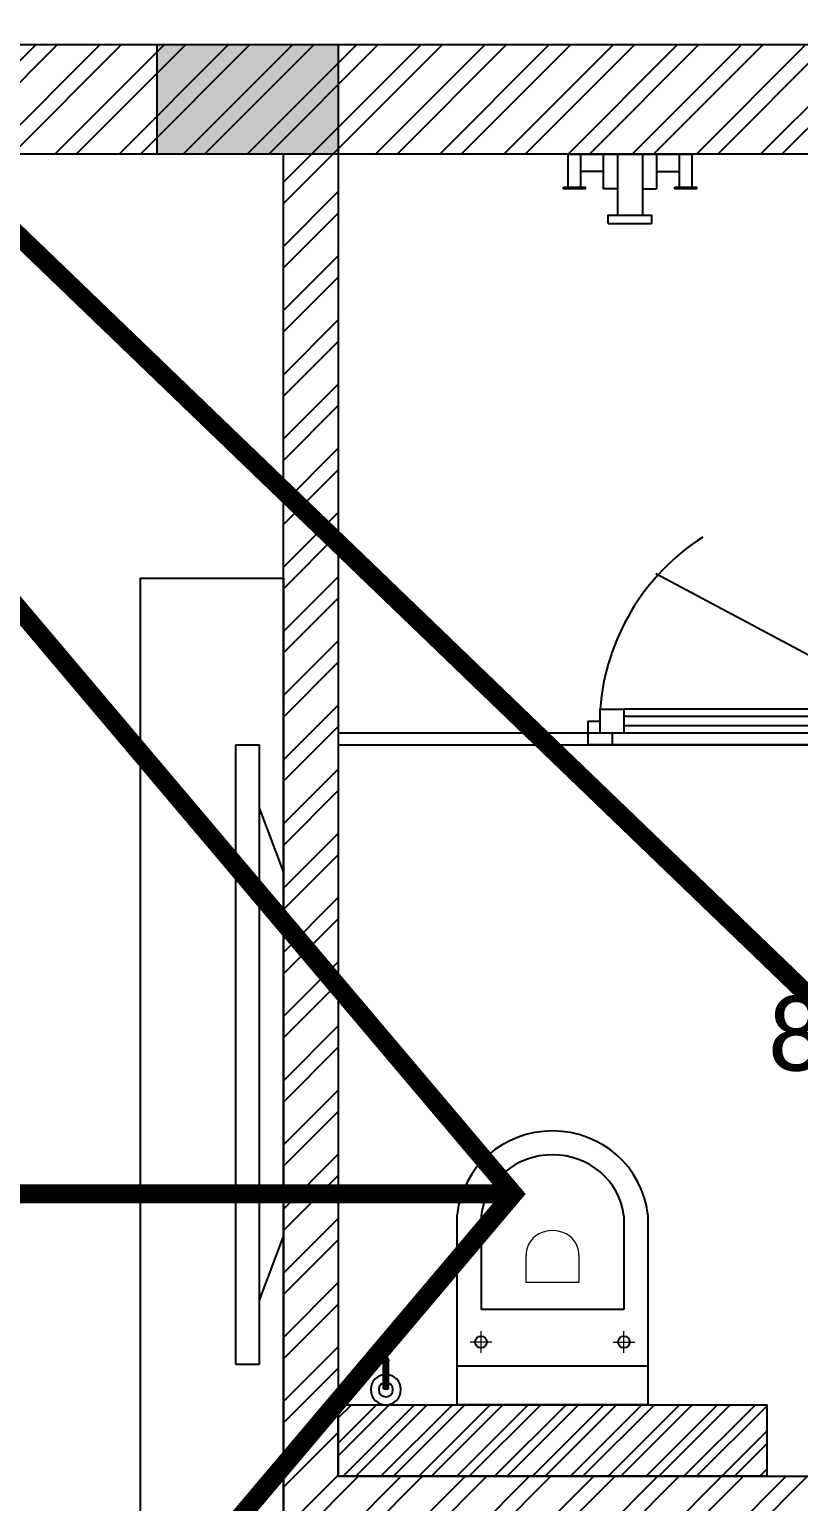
# Model space of a CAD drawing. Header units: millimetres. Extents: x -176651 to 424033, y -469666 to 486614.
# Drawn here: x 167409 to 169024, y 93917 to 97007 of the extents above; entities that cross this region are included whole.
import ezdxf
from ezdxf import colors
from ezdxf.entities.mleader import LeaderData, LeaderLine
from ezdxf.math import Vec2, Vec3

# ---------------------------------------------------------------- set-up
doc = ezdxf.new("R2010")
doc.units = ezdxf.units.MM
doc.linetypes.add('1625_East Villa$0$HIDDEN', pattern=[0])
doc.linetypes.add('1625E_Roof Plan$0$DASHED', pattern=[0.75, 0.5, -0.25])
for name, color, linetype in [('1625_East Villa$0$ad-Furniture', 8, 'Continuous'), ('1625_East Villa$0$ad-Glass Sectionline', 8, 'Continuous'), ('1625_East Villa$0$ad-Ledge wall', 8, 'Continuous'), ('1625_East Villa$0$ad-Text main', 8, 'Continuous'), ('1625_East Villa$0$ad-Toilet fixtures', 8, 'Continuous'), ('1625_East Villa$0$ad-Wall', 8, 'Continuous'), ('1625_East Villa$0$ad-Wall hatch', 8, 'Continuous'), ('1625E_Columns$0$ad-Column', 8, 'Continuous'), ('1625E_Columns$0$ad-Column Hatch', 8, 'Continuous'), ('1625E_Roof Plan$0$ad-Primary Roof', 8, 'Continuous'), ('1625E_Roof Plan$0$ad-Secondary Roof', 8, 'Continuous'), ('ad-Plinth', 8, 'Continuous'), ('Site Levels$0$ad-Lvl-Entance road', 4, 'Continuous')]:
    doc.layers.add(name, color=color, linetype=linetype)
doc.styles.add('1625_East Villa$0$Standard', font='calibril.ttf')
doc.styles.add('Site Levels$0$Standard', font='arial.ttf')

# ---------------------------------------------------------------- blocks, each defined once
blk = doc.blocks.new('A$C92fa9908')
at = {"layer": 'ad-Plinth', "ltscale": 5}
blk.add_lwpolyline([(0, 13620), (12120, 13620), (12120, 0), (0, 0), (0, 4745), (2830, 4745), (2830, 8645), (0, 8645)], close=True, dxfattribs=at)
blk = doc.blocks.new('zw$C194')
at = {"layer": 'ad-Plinth', "ltscale": 5}
blk.add_blockref('A$C92fa9908', (-28341.2, -345403.9), dxfattribs=at)
blk = doc.blocks.new('1625_East Villa$0$3BHK+_A$0$ad_Shower')
for p, q in [((0, 130, 0), (-69.5, 130, 0)), ((0, -130), (0, 130)), ((0, 103.8, 0), (-69.5, 103.8, 0)), ((-36.4, 55.7, 0), (-36.4, 103.8, 0)), ((-145.8, -45.6), (-145.8, 45.6)), ((0, 55.7, 0), (-72.9, 55.7, 0)), ((-72.9, 26.2, 0), (-72.9, 55.7, 0)), ((0, 26.2, 0), (-128.2, 26.2, 0)), ((0, -26.2, 0), (-128.2, -26.2, 0)), ((-72.9, -26.2, 0), (-72.9, -56.1, 0)), ((0, -56.1, 0), (-72.9, -56.1, 0)), ((-36.4, -56.1, 0), (-36.4, -103.8, 0)), ((0, -103.8, 0), (-69.5, -103.8, 0)), ((0, -130, 0), (-69.5, -130, 0))]:
    blk.add_line(p, q)
blk.add_lwpolyline([(-69.5, 94.1), (-69.5, 139.7), (-72.9, 139.7), (-72.9, 94.1)], close=True)
at = {"elevation": 0}
blk.add_lwpolyline([(-145.8, -45.6), (-128.2, -45.6), (-128.2, 45.6), (-145.8, 45.6)], dxfattribs=at)
blk.add_lwpolyline([(-69.5, -139.7), (-69.5, -94.1), (-72.9, -94.1), (-72.9, -139.7)], close=True, dxfattribs=at)
blk = doc.blocks.new('1625_East Villa$0$6 U T S R N_Typical Floor Plan$0$3BHK+_A$0$ad_Commode')
for p, q in [((399.7, 200), (0, 200)), ((0, 200), (0, -200)), ((81.7, -200), (81.7, 200)), ((396.5, 150), (199.8, 150)), ((199.8, 150), (199.8, -150)), ((396.5, -150), (199.8, -150)), ((0, -200), (399.7, -200))]:
    blk.add_line(p, q)
at = {"lineweight": 9}
for p, q in [((131.7, 127.4), (131.7, 172.6)), ((109.1, 150), (154.3, 150)), ((313.4, 55.1), (256.4, 55.1)), ((256.4, 55.1), (256.4, -55.1)), ((256.4, -55.1), (313.4, -55.1)), ((109.1, -150), (154.3, -150)), ((131.7, -127.4), (131.7, -172.6))]:
    blk.add_line(p, q, dxfattribs=at)
at = {"extrusion": (0, 0, -1)}
for centre, major_axis, ratio, start_param, end_param in [((379.8, 0), (0, 201), 0.969555, 0.102023, 3.039569), ((131.7, 150), (-8.69, 8.69), 1, 0.785398, 7.068583), ((379.9, 0), (0, 151), 0.959538, 0.1147, 3.026893), ((131.7, -150), (-8.69, -8.69), 1, 2.356194490171165, 8.639379797350752)]:
    blk.add_ellipse(centre, major_axis=major_axis, ratio=ratio, start_param=start_param, end_param=end_param, dxfattribs=at)
at = {"lineweight": 9, "extrusion": (0, 0, -1)}
blk.add_ellipse((316.7, 0), major_axis=(0, 55.2), ratio=0.889512, start_param=-0.06636, end_param=3.207953, dxfattribs=at)
blk = doc.blocks.new('1625_East Villa$0$Typical floor plan$0$239E All Floor Plans$0$ad_Faucet')
at = {"ltscale": 25}
h = blk.add_hatch(dxfattribs=at)
h.set_pattern_fill('ANSI31', color=256, style=0)
h.set_pattern_definition([(45, (608.51888, -980.84871), (-0.088388348, 0.088388348), [])])
h.paths.add_polyline_path([(1.79, 0.23, -0.101839), (1.84, 0, -0.082633), (1.8, -0.19), (2.48, -0.19, 0.038606), (2.49, 0, 0.047181), (2.47, 0.23)])
h.paths.add_polyline_path([(1.31, -0.19), (1.8, -0.19, 0.082633), (1.84, 0, 0.101839), (1.79, 0.23), (1.31, 0.23)])
h.paths.add_polyline_path([(2.47, 0.23, -0.047181), (2.49, 0, -0.038606), (2.48, -0.19), (3.3, -0.19, -0.414214), (3.59, -0.48), (3.59, -0.64), (3.59, -1.18, -0.836396), (3.92, -1.24), (3.92, -0.64), (3.92, -0.05, 0.414214), (3.63, 0.23)])
for p, q in [((1.31, -0.19), (1.31, 0.23)), ((1.31, 0.23), (3.63, 0.23)), ((1.31, -0.19), (3.3, -0.19)), ((3.59, -0.48), (3.59, -0.64)), ((3.59, -0.64), (3.59, -1.27)), ((3.92, -0.05), (3.92, -0.64)), ((3.92, -0.64), (3.92, -1.27))]:
    blk.add_line(p, q)
for centre, radius in [((1.25, 0), 1.25), ((1.25, 0), 0.591), ((3.75, -1.24), 0.173)]:
    blk.add_circle(centre, radius)
for centre in [(3.63, -0.05), (3.3, -0.48)]:
    blk.add_arc(centre, 0.288, 0, 90)
blk = doc.blocks.new('1625_East Villa$0$$ZCDB_AUDIT_GENERATED_C85C')
at = {"color": 8}
for points in [[(675, 75), (141.8, 359.5)], [(625, 75), (75, 75)], [(50, 25), (50, 0), (0, 0), (0, 50), (25, 50)], [(675, 50), (700, 50), (700, 0), (650, 0), (650, 25)], [(700, 0), (0, 0)], [(625, 25), (75, 25)]]:
    blk.add_lwpolyline(points, dxfattribs=at)
for points in [[(75, 25), (25, 25), (25, 75), (75, 75)], [(675, 25), (625, 25), (625, 75), (675, 75)]]:
    blk.add_lwpolyline(points, close=True, dxfattribs=at)
at = {"color": 140}
for points in [[(625, 60), (75, 60)], [(625, 40), (75, 40)]]:
    blk.add_lwpolyline(points, dxfattribs=at)
at = {"color": 8, "linetype": '1625_East Villa$0$HIDDEN'}
blk.add_arc((497.1, 38.3), 473.6, 122.8151, 175.5591, dxfattribs=at)
blk = doc.blocks.new('*U178')
at = {"xscale": -1}
blk.add_blockref('1625_East Villa$0$$ZCDB_AUDIT_GENERATED_C85C', (700, 0), dxfattribs=at)
blk = doc.blocks.new('1625_East Villa$0$A$Cc8134665')
at = {"layer": '1625_East Villa$0$ad-Furniture', "ltscale": 0.125}
for p, q in [((0, -999.5), (0, 1000.5)), ((50, 650.5), (50, -649.5)), ((100, 650.5), (50, 650.5)), ((100, 650.5), (100, -649.5)), ((50, 515.6), (0, 382)), ((0, 382), (0, -382)), ((50, -515.6), (0, -382)), ((100, -649.5), (50, -649.5))]:
    blk.add_line(p, q, dxfattribs=at)
blk.add_lwpolyline([(0, 1000.5), (300, 1000.5), (300, -999.5), (0, -999.5)], dxfattribs=at)
blk = doc.blocks.new('1625_East Villa$0$zw$D46D')
at = {"layer": '1625_East Villa$0$ad-Glass Sectionline'}
blk.add_lwpolyline([(4560, 12150), (7010, 12150), (7010, 12175), (4560, 12175)], close=True, dxfattribs=at)
at = {"xscale": -1}
blk.add_blockref('*U178', (5785, 12150), dxfattribs=at)
at = {"layer": '1625_East Villa$0$ad-Furniture', "rotation": 180}
blk.add_blockref('1625_East Villa$0$A$Cc8134665', (4445, 11500.5), dxfattribs=at)
at = {"layer": '1625_East Villa$0$ad-Toilet fixtures', "xscale": -1, "rotation": 270}
for name, p in [('1625_East Villa$0$3BHK+_A$0$ad_Shower', (5172.5, 13390)), ('1625_East Villa$0$6 U T S R N_Typical Floor Plan$0$3BHK+_A$0$ad_Commode', (5010, 10765))]:
    blk.add_blockref(name, p, dxfattribs=at)
at = {"layer": '1625_East Villa$0$ad-Toilet fixtures', "xscale": -25.39999999990691, "yscale": 25.39999999990691, "zscale": 25.39999999990691, "rotation": 270}
blk.add_blockref('1625_East Villa$0$Typical floor plan$0$239E All Floor Plans$0$ad_Faucet', (4660, 10765), dxfattribs=at)
blk = doc.blocks.new('1625_East Villa$0$zw$3849')
at = {"layer": '1625_East Villa$0$ad-Text main', "insert": (5882.8, 11665), "char_height": 150, "width": 1741.287, "attachment_point": 5, "style": '1625_East Villa$0$Standard', "bg_fill": 2}
blk.add_mtext("TOILET\\P8' x 9'-1''", dxfattribs=at)
blk = doc.blocks.new('1625_East Villa$0$zw$42B5')
at = {"layer": '1625_East Villa$0$ad-Wall hatch', "transparency": 33554610}
h = blk.add_hatch(dxfattribs=at)
h.set_pattern_fill('ANSI32', color=256, scale=10)
h.set_pattern_definition([(45, (-1040635.14, 674820.02), (-67.351921, 67.351921), []), (45, (-1040590.24, 674820.02), (-67.351921, 67.351921), [])])
h.paths.add_polyline_path([(12120, 13620), (12120, 10220), (11890, 10220), (11890, 13390), (7240, 13390), (7240, 8645), (4245, 8645), (4245, 8875), (4445, 8875), (4445, 9370), (4560, 9370), (4560, 8760), (7010, 8760), (7010, 10500), (6360, 10500), (6360, 10615), (7010, 10615), (7010, 13390), (4560, 13390), (4560, 10615), (5560, 10615), (5560, 10500), (4445, 10500), (4445, 13390), (230, 13390), (230, 8875), (3345, 8875), (3345, 8645), (3060, 8645), (3060, 4745), (3345, 4745), (3345, 4515), (230, 4515), (230, 230), (4995, 230), (4995, 3130), (6060, 3130), (6060, 3015), (5110, 3015), (5110, 230), (8310, 230), (8310, 3015), (6860, 3015), (6860, 3130), (8310, 3130), (8310, 4630), (5110, 4630), (5110, 3930), (4995, 3930), (4995, 4515), (4245, 4515), (4245, 4745), (8540, 4745), (8540, 230), (9240, 230), (9240, 0), (0, 0), (0, 4745), (2830, 4745), (2830, 8645), (0, 8645), (0, 13620)])
at = {"layer": '1625_East Villa$0$ad-Wall hatch'}
h = blk.add_hatch(dxfattribs=at)
h.set_pattern_fill('ANSI32', color=256, scale=150, angle=180)
h.set_pattern_definition([(45, (47268.004, -9726.724), (-39.774756, 39.774756), []), (45, (47294.52, -9726.724), (-39.774756, 39.774756), [])])
h.paths.add_polyline_path([(4560, 10765), (5460, 10765), (5460, 10615), (4560, 10615)])
at = {"layer": '1625_East Villa$0$ad-Ledge wall'}
blk.add_lwpolyline([(4560, 10765), (5460, 10765), (5460, 10615), (4560, 10615)], close=True, dxfattribs=at)
at = {"layer": '1625_East Villa$0$ad-Wall'}
for points in [[(7240, 8645), (4245, 8645), (4245, 8875), (4445, 8875), (4445, 9370), (4560, 9370), (4560, 8760), (7010, 8760), (7010, 10500), (6360, 10500), (6360, 10615), (7010, 10615), (7010, 13390), (4560, 13390), (4560, 10615), (5560, 10615), (5560, 10500), (4445, 10500), (4445, 13390), (230, 13390)], [(0, 0), (0, 4745), (2830, 4745), (2830, 8645), (0, 8645), (0, 13620), (12120, 13620)]]:
    blk.add_lwpolyline(points, dxfattribs=at)
blk = doc.blocks.new('1625E_Roof Plan')
at = {"layer": '1625E_Roof Plan$0$ad-Primary Roof', "linetype": '1625E_Roof Plan$0$DASHED', "ltscale": 2, "const_width": 40}
blk.add_lwpolyline([(12570, 14670), (2380, 14670), (7475, 9770)], close=True, dxfattribs=at)
at = {"layer": '1625E_Roof Plan$0$ad-Secondary Roof', "linetype": '1625E_Roof Plan$0$DASHED', "ltscale": 2, "const_width": 40}
blk.add_lwpolyline([(2380, 8195), (4927.5, 11207.5), (2380, 14220), (-450, 14220), (-450, 8195)], close=True, dxfattribs=at)
blk.add_lwpolyline([(361.7, 11207.5), (4927.5, 11207.5)], dxfattribs=at)
blk = doc.blocks.new('1625E_Columns$0$zw$6AA0')
at = {"layer": '1625E_Columns$0$ad-Column Hatch', "transparency": 33554687}
h = blk.add_hatch(color=256, dxfattribs=at)
h.dxf.hatch_style = 1
h.paths.add_polyline_path([(0, -230), (380, -230), (380, 0), (0, 0)])
at = {"layer": '1625E_Columns$0$ad-Column'}
blk.add_lwpolyline([(0, -230), (380, -230), (380, 0), (0, 0)], close=True, dxfattribs=at)
blk = doc.blocks.new('1625E_Columns')
at = {"layer": '1625E_Columns$0$ad-Column', "xscale": -1, "rotation": 359.9999999999997}
blk.add_blockref('1625E_Columns$0$zw$6AA0', (4560, 13620), dxfattribs=at)
blk = doc.blocks.new('1625_East Villa')
at = {"layer": '1625_East Villa$0$ad-Furniture'}
blk.add_blockref('1625_East Villa$0$zw$D46D', (0, 0), dxfattribs=at)
at = {"layer": '1625_East Villa$0$ad-Text main'}
blk.add_blockref('1625_East Villa$0$zw$3849', (0, 0), dxfattribs=at)
at = {"layer": '1625_East Villa$0$ad-Wall'}
blk.add_blockref('1625_East Villa$0$zw$42B5', (0, 0), dxfattribs=at)
for name in ['1625E_Roof Plan', '1625E_Columns']:
    blk.add_blockref(name, (0, 0))
blk = doc.blocks.new("All Plot's Villa Plans")
at = {"ltscale": 5}
blk.add_blockref('1625_East Villa', (163497.6, 83354.9), dxfattribs=at)
blk = doc.blocks.new('Site Levels$0$zw$1B0B')
at = {"layer": 'Site Levels$0$ad-Lvl-Entance road'}
ml = blk.add_multileader_mtext('Standard', dxfattribs=at)
ml.set_content('{\\fArial|b1|i0|c0|p34;497.57}', color=256, style='Site Levels$0$Standard')
ml.set_leader_properties()
ml.build(insert=Vec2(0, 0))
ml.multileader.update_dxf_attribs({"has_text_frame": 1, "arrow_head_size": 1219.2, "scale": 12})
ctx = ml.context
ctx.base_point, ctx.scale, ctx.char_height, ctx.arrow_head_size, ctx.landing_gap_size, ctx.plane_origin = Vec3(214464.6, -285.9), 12, 1219.186, 1219.2, 609.6, Vec3(222625.2, -5006.2)
ctx.text_align_type = 2
notes = []
notes.append((ctx, [(0, (1, 1, 0), (221630.9, -285.9), (-1, 0), 845, [(0, [(222625.2, -5006.2)], 0, [])])]))
ctx.mtext.insert, ctx.mtext.width, ctx.mtext.defined_height, ctx.mtext.alignment, ctx.mtext.flow_direction = Vec3(220176.4, 334.5), 5138.489, 1392.4, 3, 5
ctx.mtext.has_bg_fill, ctx.mtext.bg_color, ctx.mtext.bg_scale_factor, ctx.mtext.bg_transparency, ctx.mtext.use_window_bg_color = 1, -1027028792, 1.5, 0, 1
for ctx, leaders in notes:
    for number, flags, end, landing, length, lines in leaders:
        leader = LeaderData()
        leader.index, (leader.has_last_leader_line, leader.has_dogleg_vector, leader.attachment_direction) = number, flags
        leader.last_leader_point, leader.dogleg_vector, leader.dogleg_length = Vec3(end), Vec3(landing), length
        for number, points, colour, breaks in lines:
            line = LeaderLine()
            line.index, line.vertices, line.color, line.breaks = number, Vec3.list(points), colors.encode_raw_color(colour), breaks
            leader.lines.append(line)
        ctx.leaders.append(leader)
blk = doc.blocks.new('Site Levels')
at = {"layer": 'Site Levels$0$ad-Lvl-Entance road', "ltscale": 5}
blk.add_blockref('Site Levels$0$zw$1B0B', (-5982.9, 99418.6), dxfattribs=at)

msp = doc.modelspace()

# ---------------------------------------------------------------- block references
at = {"ltscale": 5}
msp.add_blockref("All Plot's Villa Plans", (0, 0), dxfattribs=at)

# ---------------------------------------------------------------- next in the draw order: block references
msp.add_blockref('zw$C194', (191838.8, 428758.8), dxfattribs=at)

# ---------------------------------------------------------------- next in the draw order: block references
msp.add_blockref('Site Levels', (0, 0), dxfattribs=at)

doc.saveas('drawing.dxf')
